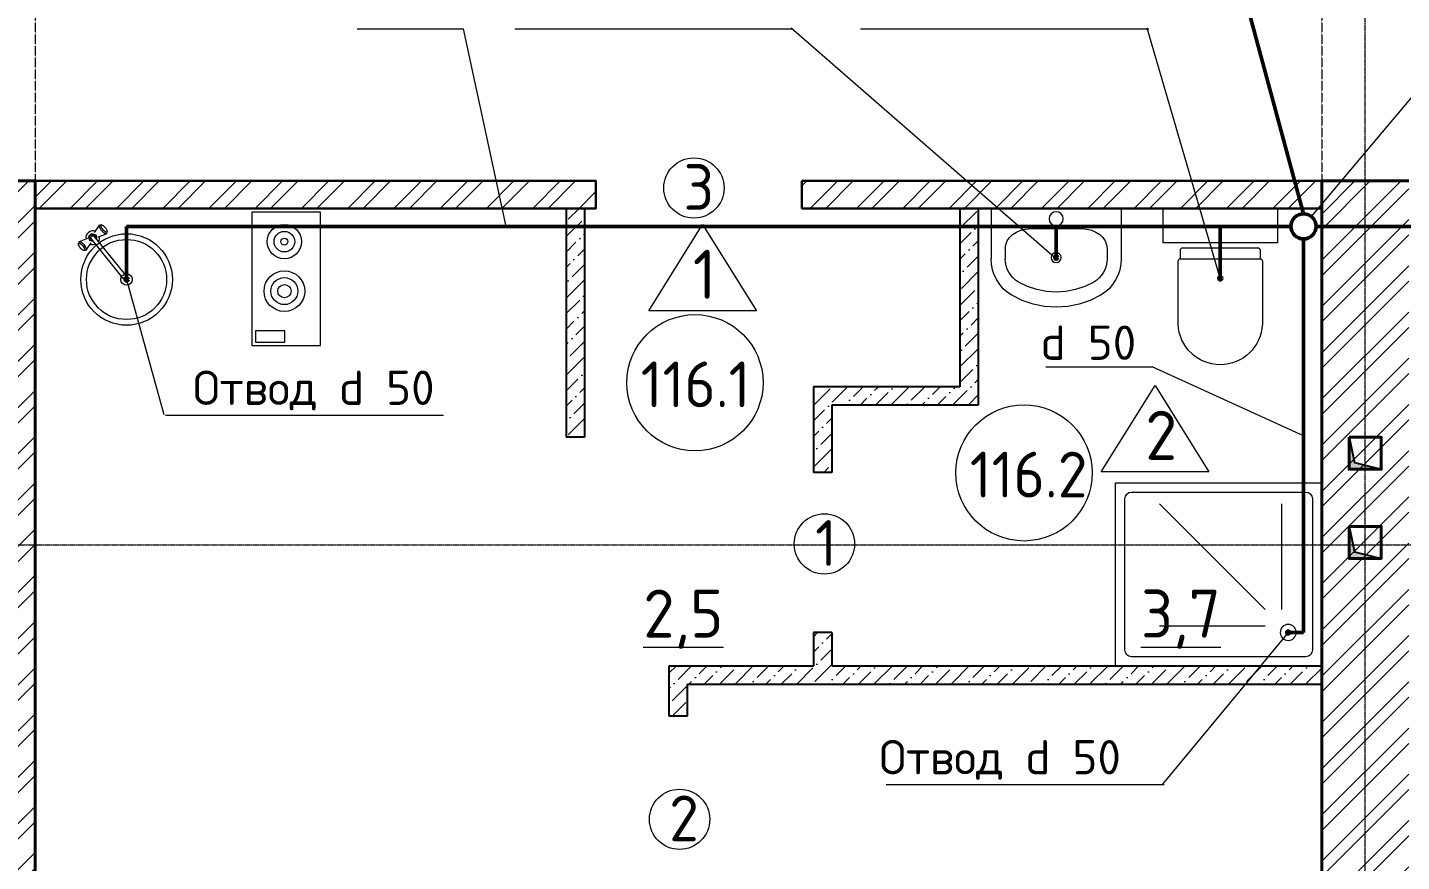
# Model space of a CAD drawing. Header units: millimetres. Extents: x 96542 to 165924, y 3859 to 52864.
# Drawn here: x 140760 to 146762, y 34015 to 37661 of the extents above; entities that cross this region are included whole.
import ezdxf

# ---------------------------------------------------------------- set-up
doc = ezdxf.new("R2010")
doc.units = ezdxf.units.MM
doc.linetypes.add('ACAD_ISO02W100', pattern=[15, 12, -3])
doc.linetypes.add('ACAD_ISO04W100', pattern=[30, 24, -3, 0, -3])
doc.layers.add('SANTEH', color=30, linetype='Continuous')
for name, color, linetype, lineweight in [('Text', 7, 'Continuous', 15), ('Ж-б_балка', 144, 'ACAD_ISO02W100', 9), ('К1', 25, 'Continuous', 50), ('Кирпич_перегородки_сущ', 46, 'Continuous', 25), ('Кирпич_стены', 56, 'Continuous', 40), ('Марк_пом', 250, 'Continuous', 15), ('Марка пола', 164, 'Continuous', 20), ('Марка_окна_двери', 166, 'Continuous', 13), ('Оборудование', 19, 'Continuous', 13), ('Оси', 136, 'ACAD_ISO04W100', 9), ('Перегородки кирпичные новые', 26, 'Continuous', 30), ('Перегородки_новые_CКЦ', 146, 'Continuous', 25), ('Площадь_текст', 198, 'Continuous', 9), ('Штрих_кирпич_план', 27, 'Continuous', 5), ('Штрих_перегородки_план_СКЦ', 116, 'Continuous', 5), ('Штрих_пл_кирп_пер_сущ', 116, 'Continuous', 5)]:
    doc.layers.add(name, color=color, linetype=linetype, lineweight=lineweight)
doc.styles.add('GOST Common_1', font='isocpeur.ttf', dxfattribs={"width": 0.95, "height": 45})
doc.styles.add('ISOCPEUR', font='isocpeur.ttf', dxfattribs={"width": 0.65})
doc.styles.add('ВАНЯ', font='isocpeur.ttf', dxfattribs={"width": 0.8, "height": 250})
doc.dimstyles.new('100', dxfattribs={"dimtxt": 250, "dimasz": 250, "dimexe": 100, "dimexo": 50, "dimgap": 100, "dimtad": 1, "dimrnd": 5, "dimdsep": 46, "dimtxsty": 'ВАНЯ', "dimblk": 'ARCHTICK', "dimcen": 9, "dimdle": 100, "dimazin": 3, "dimtfac": 1, "dimtmove": 1, "dimatfit": 3, "dimfxl": 0.18, "dimarcsym": 0})

# ---------------------------------------------------------------- blocks, each defined once
blk = doc.blocks.new('Dush')
at = {"layer": 'Оборудование'}
for p, q in [((0, -100), (-900, -100)), ((-900, -100), (-900, -900)), ((0, -900), (0, -100)), ((-860, -170), (-860, -830)), ((-70, -140), (-830, -140)), ((-40, -830), (-40, -170)), ((-725.7, -652.7), (-725.7, -191.3)), ((-652.7, -652.7), (-191.3, -191.3)), ((-652.7, -725.6), (-191.3, -725.6)), ((-900, -900), (0, -900)), ((-830, -860), (-70, -860))]:
    blk.add_line(p, q, dxfattribs=at)
blk.add_circle((-753.8, -753.8), 35, dxfattribs=at)
for centre, start, end in [((-830, -170), 90, 180), ((-70, -170), 0, 90), ((-830, -830), 180, 270), ((-70, -830), 270, 0)]:
    blk.add_arc(centre, 30, start, end, dxfattribs=at)
blk = doc.blocks.new('Basin 01_72')
for p, q in [((0, 350), (0, 171.8)), ((460, 350), (0, 350)), ((460, 350), (460, 171.8)), ((138.9, 278.2), (138.9, 278.2)), ((321.1, 278.2), (138.9, 278.2)), ((50, 207.5), (50, 171.8)), ((410, 207.5), (410, 171.8))]:
    blk.add_line(p, q)
for points in [[(138.9, 278.2), (121.6, 276.9), (104.9, 272.8), (89.5, 266.3), (76, 257.5), (65, 246.8), (56.8, 234.5), (51.7, 221.3), (50, 207.5)], [(410, 207.5), (408.3, 221.3), (403.2, 234.5), (395, 246.8), (384, 257.5), (370.5, 266.3), (355.1, 272.8), (338.4, 276.9), (321.1, 278.2)], [(0, 171.8), (1.2, 152.1), (5, 132.7), (11.1, 114.1), (19.5, 96.5), (30.1, 80.2), (42.7, 65.6), (56.9, 52.9), (72.7, 42.3)], [(50, 171.8), (50.8, 159.2), (53.2, 146.8), (57.1, 134.9), (62.5, 123.6), (69.3, 113.2), (77.3, 103.8), (86.4, 95.7), (96.5, 89)], [(363.5, 89), (373.6, 95.7), (382.7, 103.8), (390.7, 113.2), (397.5, 123.6), (402.9, 134.9), (406.8, 146.8), (409.2, 159.2), (410, 171.8)], [(387.3, 42.3), (403.1, 52.9), (417.3, 65.6), (429.9, 80.2), (440.5, 96.5), (448.9, 114.1), (455, 132.7), (458.8, 152.1), (460, 171.8)], [(96.5, 89), (128, 73.4), (161.1, 62.2), (195.3, 55.3), (230, 53), (264.7, 55.3), (298.9, 62.2), (332, 73.4), (363.5, 89)], [(72.7, 42.3), (109.8, 24), (148.8, 10.8), (189.1, 2.7), (230, 0), (270.9, 2.7), (311.2, 10.8), (350.2, 24), (387.3, 42.3)]]:
    blk.add_lwpolyline(points)
for centre, radius in [((230, 313.2), 25), ((230, 175.7), 17.5)]:
    blk.add_circle(centre, radius)
blk = doc.blocks.new('*D58')
at = {"layer": 'Defpoints', "color": 0}
for p in [(145412.7, 40252.2), (146413.2, 38490), (146152.4, 38019.2), (146413.2, 36990), (146334, 36846.4)]:
    blk.add_point(p, dxfattribs=at)
at = {"layer": 'Text', "color": 0, "lineweight": -2}
blk.add_arc((146413.2, 36553.7), 1488.6, 90, 105.13768, dxfattribs=at)
at = {"layer": 'Text', "color": 0, "insert": (146214.4, 38241.4), "char_height": 250, "attachment_point": 5, "style": 'ВАНЯ'}
blk.add_mtext('{\\H0.6x;15%%d}', dxfattribs=at)
blk = doc.blocks.new('_None')

msp = doc.modelspace()

# ---------------------------------------------------------------- hatches: boundary and pattern name
at = {"true_color": 0x000000}
h = msp.add_hatch(color=18, dxfattribs=at)
h.dxf.hatch_style = 1
h.paths.add_polyline_path([(146673.214, 35729.575), (146533.214, 35729.575), (146533.214, 35869.575), (146556.229, 35758.707)])
h = msp.add_hatch(color=18, dxfattribs=at)
h.dxf.hatch_style = 1
h.paths.add_polyline_path([(146533.214, 35479.575), (146556.229, 35368.707), (146673.214, 35339.575), (146533.214, 35339.575)])
at = {"layer": 'Штрих_кирпич_план'}
h = msp.add_hatch(dxfattribs=at)
h.set_pattern_fill('ANSI32', color=256, scale=15)
h.set_pattern_definition([(45, (128708.53, 40962.52), (-101.0279, 101.0279), []), (45, (128775.88, 40962.52), (-101.0279, 101.0279), [])])
h.paths.add_polyline_path([(128793.215, 41109.973), (128603.215, 41109.973), (128603.215, 40740.1), (128793.215, 40740.1)], flags=17)
h.paths.add_polyline_path([(128603.215, 41109.973), (128413.215, 41109.973), (128413.215, 40740.1), (128603.215, 40740.1)], flags=17)
h.paths.add_polyline_path([(137663.215, 31589.973), (137543.215, 31589.973), (137543.215, 31199.973), (137478.215, 31199.973), (137478.215, 31079.973), (137728.215, 31079.973), (137728.215, 31199.973), (137663.215, 31199.973)])
h.paths.add_polyline_path([(113673.215, 47009.959), (113423.215, 47009.974), (113423.215, 41489.973), (113673.215, 41489.973)])
h.paths.add_polyline_path([(119293.215, 47519.974), (117353.215, 47519.974), (117353.215, 47399.974), (117418.215, 47399.974), (117418.215, 47009.974), (118783.215, 47009.974), (118783.215, 46749.974), (119293.215, 46749.974)])
h.paths.add_polyline_path([(116518.215, 47399.945), (116583.215, 47399.945), (116583.215, 47519.945), (116073.215, 47519.945), (116073.215, 47399.945), (116138.215, 47399.945), (116138.215, 47009.945), (116518.215, 47009.945)])
h.paths.add_polyline_path([(115218.215, 47399.945), (115283.215, 47399.945), (115283.215, 47519.945), (114773.215, 47519.945), (114773.215, 47399.945), (114838.215, 47399.945), (114838.215, 47009.945), (115218.215, 47009.945)])
h.paths.add_polyline_path([(113918.215, 47399.945), (113983.215, 47399.945), (113983.215, 47519.945), (113343.215, 47519.974), (113343.215, 47399.974), (113408.215, 47399.974), (113408.215, 47009.974), (113918.215, 47009.945)])
h.paths.add_polyline_path([(112618.215, 47399.945), (112683.215, 47399.945), (112683.215, 47519.945), (112173.215, 47520.004), (112173.215, 47400.004), (112238.215, 47400.004), (112238.215, 47010.004), (112618.215, 47009.945)])
h.paths.add_polyline_path([(110983.215, 47009.974), (110983.215, 47519.974), (111513.215, 47519.945), (111513.215, 47399.945), (111448.215, 47399.945), (111448.215, 47009.945)])
h.paths.add_polyline_path([(110083.215, 47519.974), (107623.215, 47519.974), (107623.215, 45839.974), (107743.215, 45839.974), (107743.215, 45904.974), (108133.215, 45904.974), (108133.215, 47009.974), (110083.215, 47009.974)])
h.paths.add_polyline_path([(108133.215, 44724.974), (107743.215, 44724.974), (107743.215, 44789.974), (107623.215, 44789.974), (107623.215, 44409.974), (107743.215, 44409.974), (107743.215, 44474.974), (108133.215, 44474.974)])
h.paths.add_polyline_path([(108133.215, 43294.974), (107743.215, 43294.974), (107743.215, 43359.974), (107623.215, 43359.974), (107623.215, 42979.974), (107743.215, 42979.974), (107743.215, 43044.974), (108133.215, 43044.974)])
h.paths.add_polyline_path([(120028.215, 35909.974), (119293.215, 35909.974), (119293.215, 39559.973), (118913.215, 39559.973), (118913.215, 35654.973), (118913.215, 35079.974), (119293.215, 35079.974), (119293.215, 35399.974), (120028.215, 35399.974)])
h.paths.add_polyline_path([(119618.215, 41499.973), (119683.215, 41499.973), (119683.215, 41619.973), (119293.215, 41619.973), (119293.215, 44029.974), (119173.215, 44029.974), (119173.215, 43964.974), (118783.215, 43964.974), (118783.215, 41489.973), (112793.114, 41489.973), (112793.114, 41109.973), (118913.215, 41109.973), (118913.215, 40859.973), (119293.215, 40859.973), (119293.215, 41109.973), (119618.215, 41109.973)])
h.paths.add_polyline_path([(119293.215, 45459.974), (118783.215, 45459.974), (118783.215, 44884.974), (119173.215, 44884.974), (119173.215, 44819.974), (119293.215, 44819.974)])
h.paths.add_polyline_path([(120918.215, 41499.973), (120983.215, 41499.973), (120983.215, 41619.973), (120473.215, 41619.973), (120473.215, 41499.973), (120538.215, 41499.973), (120538.215, 41109.973), (120918.215, 41109.973)])
h.paths.add_polyline_path([(122998.215, 41499.973), (123063.215, 41499.973), (123063.215, 41619.973), (122793.215, 41619.973), (122283.215, 41619.973), (121773.215, 41619.973), (121773.215, 41499.973), (121838.215, 41499.973), (121838.215, 41109.973), (122283.215, 41109.973), (122283.215, 40859.973), (122793.215, 40859.973), (122793.215, 41109.973), (122998.215, 41109.973)])
h.paths.add_polyline_path([(124298.215, 41499.973), (124363.215, 41499.973), (124363.215, 41619.973), (123853.215, 41619.973), (123853.215, 41499.973), (123918.215, 41499.973), (123918.215, 41109.973), (124298.215, 41109.973)])
h.paths.add_polyline_path([(125988.215, 41499.973), (126053.215, 41499.973), (126053.215, 41619.973), (125153.215, 41619.973), (125153.215, 41499.973), (125218.215, 41499.973), (125218.215, 41109.973), (125988.215, 41109.973)])
h.paths.add_polyline_path([(127288.215, 41499.973), (127353.215, 41499.973), (127353.215, 41619.973), (126843.215, 41619.973), (126843.215, 41499.973), (126908.215, 41499.973), (126908.215, 41109.973), (127288.215, 41109.973)])
h.paths.add_polyline_path([(128998.215, 41499.973), (129063.215, 41499.973), (129063.215, 41619.973), (128793.215, 41619.973), (128793.215, 41999.973), (128413.215, 41999.973), (128413.215, 41619.973), (128143.215, 41619.973), (128143.215, 41499.973), (128208.215, 41499.973), (128208.215, 41109.973), (128998.215, 41109.973)])
h.paths.add_polyline_path([(130298.215, 41499.973), (130363.215, 41499.973), (130363.215, 41619.973), (129853.215, 41619.973), (129853.215, 41499.973), (129918.215, 41499.973), (129918.215, 41109.973), (130298.215, 41109.973)], flags=17)
h.paths.add_polyline_path([(133123.215, 41619.973), (131023.215, 41619.973), (131023.215, 41499.973), (131088.215, 41499.973), (131088.215, 41109.973), (133123.215, 41109.973)], flags=17)
h.paths.add_polyline_path([(134998.215, 41499.973), (135063.215, 41499.973), (135063.215, 41619.973), (134793.215, 41619.973), (134793.215, 41999.973), (134413.215, 41999.973), (134413.215, 41619.973), (134153.215, 41619.973), (134153.215, 41109.973), (134413.215, 41109.973), (134418.215, 38999.973), (128798.215, 38999.973), (128793.215, 39240.1), (128413.215, 39240.1), (128413.215, 38369.973), (128793.215, 38369.973), (128793.215, 38489.973), (134793.215, 38489.973), (134793.215, 41109.973), (134998.215, 41109.973)])
h.paths.add_polyline_path([(136298.215, 41499.973), (136363.215, 41499.973), (136363.215, 41619.973), (135853.215, 41619.973), (135853.215, 41499.973), (135918.215, 41499.973), (135918.215, 41109.973), (136298.215, 41109.973)])
h.paths.add_polyline_path([(137988.215, 41499.973), (138053.215, 41499.973), (138053.215, 41619.973), (137153.215, 41619.973), (137153.215, 41499.973), (137218.215, 41499.973), (137218.215, 41109.973), (137988.215, 41109.973)])
h.paths.add_polyline_path([(139288.215, 41499.973), (139353.215, 41499.973), (139353.215, 41619.973), (138843.215, 41619.973), (138843.215, 41499.973), (138908.215, 41499.973), (138908.215, 41109.973), (139288.215, 41109.973)])
h.paths.add_polyline_path([(140998.215, 41499.973), (141063.215, 41499.973), (141063.215, 41619.973), (140793.215, 41619.973), (140793.215, 41999.973), (140413.215, 41999.973), (140413.215, 41619.973), (140143.215, 41619.973), (140143.215, 41499.973), (140208.215, 41499.973), (140208.215, 41109.973), (140413.215, 41109.973), (140413.215, 38489.973), (140793.215, 38489.973), (140793.215, 41109.973), (140998.215, 41109.973)])
h.paths.add_polyline_path([(142298.215, 41499.973), (142363.215, 41499.973), (142363.215, 41619.973), (141853.215, 41619.973), (141853.215, 41499.973), (141918.215, 41499.973), (141918.215, 41109.973), (142298.215, 41109.973)])
h.paths.add_polyline_path([(143988.215, 41499.973), (144053.215, 41499.973), (144053.215, 41619.973), (143153.215, 41619.973), (143153.215, 41499.973), (143218.215, 41499.973), (143218.215, 41109.973), (143988.215, 41109.973)])
h.paths.add_polyline_path([(145288.215, 41499.973), (145353.215, 41499.973), (145353.215, 41619.973), (144843.215, 41619.973), (144843.215, 41499.973), (144908.215, 41499.973), (144908.215, 41109.973), (145288.215, 41109.973)])
h.paths.add_polyline_path([(146998.215, 41499.973), (147063.215, 41499.973), (147063.215, 41619.973), (146793.215, 41619.973), (146793.215, 41999.973), (146413.215, 41999.973), (146413.215, 41619.973), (146143.215, 41619.973), (146143.215, 41499.973), (146208.215, 41499.973), (146208.215, 41109.973), (146413.215, 41109.973), (146413.215, 38489.973), (146793.215, 38489.973), (146793.215, 38609.973), (146793.215, 41109.973), (146998.215, 41109.973)])
h.paths.add_polyline_path([(148298.215, 41499.973), (148363.215, 41499.973), (148363.215, 41619.973), (147853.215, 41619.973), (147853.215, 41499.973), (147918.215, 41499.973), (147918.215, 41109.973), (148298.215, 41109.973)])
h.paths.add_polyline_path([(149988.215, 41499.973), (150053.215, 41499.973), (150053.215, 41619.973), (149153.215, 41619.973), (149153.215, 41499.973), (149218.215, 41499.973), (149218.215, 41109.973), (149988.215, 41109.973)])
h.paths.add_polyline_path([(151288.215, 41499.973), (151353.215, 41499.973), (151353.215, 41619.973), (150843.215, 41619.973), (150843.215, 41499.973), (150908.215, 41499.973), (150908.215, 41109.973), (151288.215, 41109.973)])
h.paths.add_polyline_path([(152923.215, 41999.973), (152413.215, 41999.973), (152413.215, 41619.973), (152143.215, 41619.973), (152143.215, 41499.973), (152208.215, 41499.973), (152208.215, 41109.973), (152413.215, 41109.973), (152413.215, 38339.973), (152923.215, 38339.973), (152923.215, 39710.326), (154898.215, 39710.326), (154898.215, 40100.326), (154963.215, 40100.326), (154963.215, 40220.326), (152923.215, 40220.326)])
h.paths.add_polyline_path([(158733.215, 40220.326), (156663.215, 40220.326), (156663.215, 40100.326), (156728.215, 40100.326), (156728.215, 39710.326), (158223.215, 39710.326), (158223.215, 39004.974), (158613.215, 39004.974), (158613.215, 38939.974), (158733.215, 38939.974)])
h.paths.add_polyline_path([(158733.215, 37909.974), (158613.215, 37909.974), (158613.215, 37844.974), (158223.215, 37844.974), (158223.215, 36879.974), (158733.215, 36879.974)])
h.paths.add_polyline_path([(158733.215, 35589.974), (158223.215, 35589.974), (156248.215, 35589.974), (156248.215, 35199.974), (156183.215, 35199.974), (156183.215, 35079.974), (156248.215, 35079.974), (158733.215, 35079.974)])
h.paths.add_polyline_path([(154418.215, 35589.974), (152923.215, 35589.974), (152923.215, 37139.973), (152413.215, 37139.973), (152413.215, 31589.973), (152413.215, 31199.973), (152348.215, 31199.973), (152348.215, 31079.973), (152413.215, 31079.973), (152413.215, 30699.973), (152923.215, 30699.973), (152923.215, 31079.973), (152923.215, 35079.974), (154483.215, 35079.974), (154483.215, 35199.974), (154418.215, 35199.974)])
h.paths.add_polyline_path([(149728.215, 31199.973), (149663.215, 31199.973), (149663.215, 31589.973), (149543.215, 31589.973), (149543.215, 31199.973), (149478.215, 31199.973), (149478.215, 31079.973), (149728.215, 31079.973)])
h.paths.add_polyline_path([(146793.215, 31589.973), (146793.215, 36989.973), (146413.215, 36989.973), (146413.215, 31589.973), (146413.215, 31199.973), (146348.215, 31199.973), (146348.215, 31079.973), (146413.215, 31079.973), (146413.215, 30699.973), (146793.215, 30699.973), (146793.215, 31079.973), (146858.215, 31079.973), (146858.215, 31199.973), (146793.215, 31199.973)])
h.paths.add_polyline_path([(143728.215, 31199.973), (143663.215, 31199.973), (143663.215, 31589.973), (143543.215, 31589.973), (143543.215, 31199.973), (143478.215, 31199.973), (143478.215, 31079.973), (143728.215, 31079.973)])
h.paths.add_polyline_path([(140858.215, 31199.973), (140793.215, 31199.973), (140793.215, 31589.973), (140793.215, 36989.973), (140413.215, 36989.973), (140413.215, 31589.973), (140413.215, 31199.973), (140348.215, 31199.973), (140348.215, 31079.973), (140413.215, 31079.973), (140413.215, 30699.973), (140793.215, 30699.973), (140793.215, 31079.973), (140858.215, 31079.973)])
h.paths.add_polyline_path([(134793.215, 31589.973), (134793.215, 36989.973), (134413.215, 36989.973), (134413.215, 31589.973), (134413.215, 31199.973), (134348.215, 31199.973), (134348.215, 31079.973), (134413.215, 31079.973), (134413.215, 30699.973), (134793.215, 30699.973), (134793.215, 31079.973), (134858.215, 31079.973), (134858.215, 31199.973), (134793.215, 31199.973)])
h.paths.add_polyline_path([(131663.215, 31589.973), (131543.215, 31589.973), (131543.215, 31199.973), (131478.215, 31199.973), (131478.215, 31079.973), (131728.215, 31079.973), (131728.215, 31199.973), (131663.215, 31199.973)])
h.paths.add_polyline_path([(128793.215, 31589.973), (128793.215, 36399.973), (128413.215, 36399.973), (128413.215, 31589.973), (128413.215, 31199.973), (128348.215, 31199.973), (128348.215, 31079.973), (128413.215, 31079.973), (128413.215, 30699.973), (128793.215, 30699.973), (128793.215, 31079.973), (128858.215, 31079.973), (128858.215, 31199.973), (128793.215, 31199.973)])
h.paths.add_polyline_path([(128793.215, 37169.973), (128413.215, 37169.973), (128413.215, 36399.973), (128793.215, 36399.973)])
h.paths.add_polyline_path([(125663.215, 31589.973), (125543.215, 31589.973), (125543.215, 31199.973), (125478.215, 31199.973), (125478.215, 31079.973), (125728.215, 31079.973), (125728.215, 31199.973), (125663.215, 31199.973)])
h.paths.add_polyline_path([(122793.215, 34294.974), (122403.215, 34294.974), (122403.215, 34359.974), (122283.215, 34359.974), (122283.215, 34034.975), (122283.215, 31079.973), (122283.215, 30699.973), (122793.215, 30699.973), (122793.215, 31079.973), (122858.215, 31079.973), (122858.215, 31199.973), (122793.215, 31199.973), (122793.215, 31589.973)])
h.paths.add_polyline_path([(122793.215, 37251.773), (122283.215, 37251.773), (122283.215, 35909.974), (121708.215, 35909.974), (121708.215, 35399.974), (122283.215, 35399.974), (122283.215, 35149.974), (122403.215, 35149.974), (122403.215, 35214.974), (122793.215, 35214.974)])
h.paths.add_polyline_path([(122793.215, 39559.973), (122283.215, 39559.973), (122283.215, 38659.973), (122793.215, 38659.973)])
h.paths.add_polyline_path([(109926.114, 41109.973), (109926.114, 41489.973), (108133.215, 41489.973), (108133.215, 41864.974), (107743.215, 41864.974), (107743.215, 41929.974), (107623.215, 41929.974), (107623.215, 35079.974), (107623.215, 34634.973), (108133.215, 34634.973), (108133.215, 35079.974), (108133.215, 41109.973)])
at = {"layer": 'Штрих_перегородки_план_СКЦ'}
h = msp.add_hatch(dxfattribs=at)
h.set_pattern_fill('ANSI36', color=256, scale=15)
h.set_pattern_definition([(45, (30896.812, 98365.506), (25.25697, 92.608891), [119.0625, -23.8125, 0, -23.8125])])
edge = h.paths.add_edge_path()
edge.add_line((144913.215, 36869.973), (144913.215, 36009.973))
edge.add_line((144913.215, 36009.973), (144273.215, 36009.973))
edge.add_line((144273.215, 36009.973), (144273.215, 35716.07))
edge.add_line((144193.215, 35716.07), (144273.215, 35716.07))
edge.add_line((144193.215, 35716.07), (144193.215, 36089.973))
edge.add_line((144833.215, 36089.973), (144193.215, 36089.973))
edge.add_line((144833.215, 36869.973), (144833.215, 36089.973))
edge.add_line((144833.215, 36869.973), (144913.215, 36869.973))
edge = h.paths.add_edge_path()
edge.add_line((143563.215, 34869.973), (144193.215, 34869.973))
edge.add_line((144193.215, 35016.07), (144193.215, 34869.973))
edge.add_line((144193.215, 35016.07), (144273.215, 35016.07))
edge.add_line((144273.215, 35016.07), (144273.215, 34869.973))
edge.add_line((144273.215, 34869.973), (145513.215, 34869.973))
edge.add_line((145513.215, 34869.973), (146413.215, 34869.973))
edge.add_line((146413.215, 34869.973), (146413.215, 34789.973))
edge.add_line((143643.215, 34789.973), (146413.215, 34789.973))
edge.add_line((143643.215, 34649.973), (143643.215, 34789.973))
edge.add_line((143563.215, 34649.973), (143643.215, 34649.973))
edge.add_line((143563.215, 34649.973), (143563.215, 34869.973))
edge = h.paths.add_edge_path()
edge.add_line((143563.215, 33849.973), (143643.215, 33849.973))
edge.add_line((143643.215, 31589.973), (143643.215, 33849.973))
edge.add_line((143563.215, 31589.973), (143643.215, 31589.973))
edge.add_line((143563.215, 31589.973), (143563.215, 33849.973))
edge = h.paths.add_edge_path()
edge.add_line((143113.215, 36869.973), (143193.215, 36869.973))
edge.add_line((143193.215, 36869.973), (143193.215, 35869.973))
edge.add_line((143193.215, 35869.973), (143113.215, 35869.973))
edge.add_line((143113.215, 36869.973), (143113.215, 35869.973))
at = {"layer": 'Штрих_пл_кирп_пер_сущ'}
h = msp.add_hatch(dxfattribs=at)
h.set_pattern_fill('ANSI32', color=256, scale=15)
h.set_pattern_definition([(45, (30896.81, 98365.5), (-101.02788, 101.02788), []), (45, (30964.16, 98365.5), (-101.02788, 101.02788), [])])
h.paths.add_polyline_path([(136693.215, 36989.973), (134793.215, 36989.973), (134793.215, 36869.973), (136643.215, 36869.973), (136693.215, 36869.973)])
h.paths.add_polyline_path([(140413.215, 36989.973), (137493.215, 36989.973), (137493.215, 36869.973), (140413.215, 36869.973)])
h.paths.add_polyline_path([(143243.215, 36989.973), (140793.215, 36989.973), (140793.215, 36869.973), (143243.215, 36869.973)])
h.paths.add_polyline_path([(146413.215, 36989.973), (144143.215, 36989.973), (144143.215, 36869.973), (146413.215, 36869.973)])
h.paths.add_polyline_path([(149063.215, 36989.973), (146793.215, 36989.973), (146793.215, 36869.973), (149063.215, 36869.973)])
h.paths.add_polyline_path([(152413.215, 36989.973), (149963.215, 36989.973), (149963.215, 36869.973), (152413.215, 36869.973)])

# ---------------------------------------------------------------- linework, layer by layer
for points in [[(146533.214, 35869.575), (146556.229, 35758.707), (146673.214, 35729.575), (146533.214, 35729.575), (146533.214, 35869.575)], [(146533.214, 35479.575), (146556.229, 35368.707), (146673.214, 35339.575), (146533.214, 35339.575), (146533.214, 35479.575)]]:
    msp.add_lwpolyline(points)
at = {"layer": 'Text'}
for points in [[(142200.143, 37655.098), (142665.143, 37655.098)], [(142850.425, 36791.416), (142665.143, 37655.098)], [(142888.251, 37655.098), (144103.251, 37655.098)], [(145246.608, 36654.918), (144095.751, 37657.938)], [(144398.734, 37655.098), (145658.734, 37655.098)], [(145970.202, 36564.422), (145651.234, 37657.938)], [(146368.591, 36834.195), (147058.533, 37654.831)], [(141193.116, 36559.085), (141355.432, 35968.671)], [(145207.611, 36177.91), (145672.611, 36177.91)], [(146334.023, 35876.32), (145672.611, 36177.91)], [(141362.932, 35965.831), (142577.932, 35965.831)], [(146266.965, 35016.223), (145718.26, 34353.814)], [(144510.76, 34350.974), (145725.76, 34350.974)]]:
    msp.add_lwpolyline(points, dxfattribs=at)
at = {"layer": 'Ж-б_балка', "ltscale": 0.1}
for p, q in [((140793.215, 38489.973), (140793.215, 36989.973)), ((146413.215, 38489.973), (146413.215, 36989.973))]:
    msp.add_line(p, q, dxfattribs=at)
at = {"layer": 'К1'}
for p, q in [((146334.023, 36846.416), (145412.668, 40252.201)), ((146279.023, 36791.416), (141193.116, 36791.416)), ((141193.116, 36565.893), (141193.116, 36791.416)), ((145253.416, 36661.726), (145253.416, 36791.416)), ((145970.202, 36571.23), (145970.202, 36791.416)), ((146389.023, 36791.416), (152010.417, 36791.416)), ((146334.023, 36736.416), (146334.023, 35016.223)), ((146273.773, 35016.223), (146334.023, 35016.223))]:
    msp.add_line(p, q, dxfattribs=at)
for centre, radius in [((146334.023, 36791.416), 55), ((145253.416, 36654.918), 6.808), ((141193.116, 36559.085), 6.808), ((145970.202, 36564.422), 6.808), ((146266.965, 35016.223), 6.808)]:
    msp.add_circle(centre, radius, dxfattribs=at)
at = {"layer": 'Кирпич_перегородки_сущ'}
for p, q in [((140793.215, 36989.973), (143243.215, 36989.973)), ((143243.215, 36989.973), (143243.215, 36869.973)), ((144143.215, 36989.973), (146413.215, 36989.973)), ((144143.215, 36989.973), (144143.215, 36869.973)), ((140793.215, 36869.973), (143243.215, 36869.973)), ((144143.215, 36869.973), (146413.215, 36869.973))]:
    msp.add_line(p, q, dxfattribs=at)
at = {"layer": 'Кирпич_стены'}
for p, q in [((140413.215, 36989.973), (140793.215, 36989.973)), ((146413.215, 36989.973), (146793.215, 36989.973))]:
    msp.add_line(p, q, dxfattribs=at)
for points in [[(140793.215, 31589.973), (140793.215, 36989.973)], [(146413.215, 36989.973), (146413.215, 31589.973)]]:
    msp.add_lwpolyline(points, dxfattribs=at)
for points in [[(146533.215, 35869.574), (146673.215, 35869.574), (146673.215, 35729.574), (146533.215, 35729.574)], [(146533.215, 35479.574), (146673.215, 35479.574), (146673.215, 35339.574), (146533.215, 35339.574)]]:
    msp.add_lwpolyline(points, close=True, dxfattribs=at)
at = {"layer": 'Марк_пом'}
for centre in [(143675.649, 36107.977), (145113.1, 35713.531)]:
    msp.add_circle(centre, 297.524, dxfattribs=at)
at = {"layer": 'Марка пола', "ltscale": 100}
for points in [[(143709.359, 36799.302), (143944.561, 36422.588), (143474.157, 36422.588), (143709.359, 36799.302)], [(145685.425, 36095.337), (145920.627, 35718.623), (145450.223, 35718.623), (145685.425, 36095.337)]]:
    msp.add_lwpolyline(points, dxfattribs=at)
at = {"layer": 'Марка_окна_двери'}
for centre in [(143671.208, 36959.05), (144241.052, 35403.214), (143608.527, 34199.394)]:
    msp.add_circle(centre, 131.789, dxfattribs=at)
at = {"layer": 'Оборудование', "linetype": 'Continuous'}
for p, q in [((141053.532, 36763.89), (141075.176, 36796.756)), ((141073.901, 36793.866), (141075.176, 36796.756)), ((141074.599, 36789.072), (141073.901, 36793.866)), ((141075.176, 36796.756), (141078.269, 36797.394)), ((141078.269, 36797.394), (141084.653, 36797.719)), ((141081.013, 36794.778), (141082.075, 36797.187)), ((141081.595, 36790.784), (141081.013, 36794.778)), ((141083.75, 36785.685), (141081.595, 36790.784)), ((141082.075, 36797.187), (141084.653, 36797.719)), ((141084.653, 36797.719), (141088.436, 36796.309)), ((141088.436, 36796.309), (141092.967, 36793.13)), ((141092.967, 36793.13), (141097.7, 36788.563)), ((141022.26, 36738.631), (140985.576, 36724.387)), ((141028.662, 36739.262), (141028.772, 36745.166)), ((141030.577, 36733.678), (141028.662, 36739.262)), ((141028.772, 36745.166), (141030.895, 36750.675)), ((141029.65, 36739.418), (141029.754, 36744.973)), ((141031.452, 36734.161), (141029.65, 36739.418)), ((141029.754, 36744.973), (141031.752, 36750.159)), ((141034.287, 36729.085), (141030.577, 36733.678)), ((141030.895, 36750.675), (141034.774, 36755.126)), ((141034.944, 36729.839), (141031.452, 36734.161)), ((141031.752, 36750.159), (141035.402, 36754.348)), ((141034.774, 36755.126), (141039.942, 36757.981)), ((141035.402, 36754.348), (141040.266, 36757.036)), ((141035.577, 36740.349), (141035.642, 36743.821)), ((141036.704, 36737.064), (141035.577, 36740.349)), ((141035.642, 36743.821), (141036.891, 36747.062)), ((141038.886, 36734.362), (141036.704, 36737.064)), ((141036.891, 36747.062), (141039.173, 36749.68)), ((141037.553, 36740.659), (141037.605, 36743.437)), ((141038.454, 36738.031), (141037.553, 36740.659)), ((141037.605, 36743.437), (141038.604, 36746.03)), ((141168.563, 36576.945), (141038.454, 36738.031)), ((141038.604, 36746.03), (141040.429, 36748.124)), ((141041.86, 36732.569), (141038.886, 36734.362)), ((141039.173, 36749.68), (141042.212, 36751.36)), ((141039.942, 36757.981), (141045.774, 36758.898)), ((141040.266, 36757.036), (141045.755, 36757.898)), ((141040.429, 36748.124), (141042.861, 36749.468)), ((141043.054, 36732.336), (141041.86, 36732.569)), ((141042.212, 36751.36), (141045.643, 36751.899)), ((141042.861, 36749.468), (141045.606, 36749.899)), ((141045.606, 36749.899), (141048.332, 36749.366)), ((141045.643, 36751.899), (141049.051, 36751.232)), ((141045.755, 36757.898), (141051.209, 36756.831)), ((141045.774, 36758.898), (141051.568, 36757.764)), ((141048.332, 36749.366), (141050.712, 36747.932)), ((141049.051, 36751.232), (141052.026, 36749.44)), ((141050.712, 36747.932), (141180.821, 36586.846)), ((141051.209, 36756.831), (141055.968, 36753.963)), ((141051.568, 36757.764), (141056.625, 36754.717)), ((141052.026, 36749.44), (141054.208, 36746.738)), ((141054.208, 36746.738), (141055.335, 36743.453)), ((141055.335, 36743.453), (141055.312, 36742.237)), ((141055.968, 36753.963), (141059.46, 36749.64)), ((141056.625, 36754.717), (141060.335, 36750.124)), ((141059.46, 36749.64), (141061.262, 36744.384)), ((141061.158, 36738.828), (141060.159, 36736.235)), ((141060.335, 36750.124), (141062.25, 36744.539)), ((141062.139, 36738.636), (141060.874, 36735.351)), ((141061.262, 36744.384), (141061.158, 36738.828)), ((141062.25, 36744.539), (141062.139, 36738.636)), ((141068.652, 36745.17), (141105.336, 36759.415)), ((141077.185, 36782.954), (141074.599, 36789.072)), ((141081.348, 36776.248), (141077.185, 36782.954)), ((141086.586, 36769.764), (141081.348, 36776.248)), ((141087.219, 36780.097), (141083.75, 36785.685)), ((141092.266, 36764.283), (141086.586, 36769.764)), ((141091.583, 36774.693), (141087.219, 36780.097)), ((141096.317, 36770.126), (141091.583, 36774.693)), ((141097.703, 36760.468), (141092.266, 36764.283)), ((141100.848, 36766.947), (141096.317, 36770.126)), ((141097.7, 36788.563), (141102.065, 36783.159)), ((141102.242, 36758.777), (141097.703, 36760.468)), ((141104.631, 36765.537), (141100.848, 36766.947)), ((141102.065, 36783.159), (141105.534, 36777.571)), ((141105.336, 36759.415), (141102.242, 36758.777)), ((141107.209, 36766.069), (141104.631, 36765.537)), ((141106.61, 36762.305), (141105.336, 36759.415)), ((141105.534, 36777.571), (141107.689, 36772.472)), ((141106.61, 36762.305), (141108.271, 36768.478)), ((141108.271, 36768.478), (141107.209, 36766.069)), ((141107.689, 36772.472), (141108.271, 36768.478)), ((140984.301, 36721.497), (140982.641, 36715.324)), ((140982.641, 36715.324), (140983.703, 36717.732)), ((140983.223, 36711.329), (140982.641, 36715.324)), ((140985.378, 36706.231), (140983.223, 36711.329)), ((140983.703, 36717.732), (140986.281, 36718.264)), ((140984.301, 36721.497), (140985.576, 36724.387)), ((140988.847, 36700.642), (140985.378, 36706.231)), ((140985.576, 36724.387), (140988.67, 36725.025)), ((140986.281, 36718.264), (140990.064, 36716.855)), ((140988.67, 36725.025), (140993.209, 36723.334)), ((140993.212, 36695.239), (140988.847, 36700.642)), ((140990.064, 36716.855), (140994.595, 36713.675)), ((140993.209, 36723.334), (140998.646, 36719.518)), ((140997.945, 36690.672), (140993.212, 36695.239)), ((140994.595, 36713.675), (140999.328, 36709.108)), ((141002.476, 36687.492), (140997.945, 36690.672)), ((140998.646, 36719.518), (141004.326, 36714.038)), ((140999.328, 36709.108), (141003.693, 36703.704)), ((141006.259, 36686.083), (141002.476, 36687.492)), ((141003.693, 36703.704), (141007.162, 36698.116)), ((141004.326, 36714.038), (141009.564, 36707.553)), ((141008.837, 36686.615), (141006.259, 36686.083)), ((141012.643, 36686.407), (141006.259, 36686.083)), ((141007.162, 36698.116), (141009.317, 36693.017)), ((141009.899, 36689.023), (141008.837, 36686.615)), ((141009.317, 36693.017), (141009.899, 36689.023)), ((141009.564, 36707.553), (141013.726, 36700.848)), ((141015.736, 36687.046), (141012.643, 36686.407)), ((141013.726, 36700.848), (141016.313, 36694.729)), ((141037.38, 36719.911), (141015.736, 36687.046)), ((141017.011, 36689.936), (141015.736, 36687.046)), ((141016.313, 36694.729), (141017.011, 36689.936)), ((141039.344, 36726.038), (141034.287, 36729.085)), ((141039.703, 36726.971), (141034.944, 36729.839)), ((141045.138, 36724.904), (141039.344, 36726.038)), ((141045.156, 36725.904), (141039.703, 36726.971)), ((141048.616, 36725.45), (141045.138, 36724.904)), ((141047.901, 36726.335), (141045.156, 36725.904)), ((141168.483, 36574.421), (141168.563, 36576.945)), ((141169.665, 36570.879), (141168.483, 36574.421)), ((141172.003, 36567.983), (141169.665, 36570.879)), ((141175.218, 36566.083), (141172.003, 36567.983)), ((141175.208, 36565.584), (141172.003, 36567.983)), ((141178.13, 36563.856), (141175.208, 36565.584)), ((141178.92, 36565.408), (141175.218, 36566.083)), ((141181.495, 36563.242), (141178.13, 36563.856)), ((141182.663, 36566.039), (141178.92, 36565.408)), ((141180.821, 36586.846), (141183.305, 36586.393)), ((141184.898, 36563.816), (141181.495, 36563.242)), ((141185.996, 36567.9), (141182.663, 36566.039)), ((141183.305, 36586.393), (141186.519, 36584.492)), ((141187.928, 36565.508), (141184.898, 36563.816)), ((141188.517, 36570.767), (141185.996, 36567.9)), ((141186.519, 36584.492), (141188.858, 36581.597)), ((141190.219, 36568.114), (141187.928, 36565.508)), ((141189.921, 36574.293), (141188.517, 36570.767)), ((141188.858, 36581.597), (141190.04, 36578.055)), ((141190.53, 36577.96), (141188.858, 36581.597)), ((141190.04, 36578.055), (141189.921, 36574.293)), ((141191.496, 36571.32), (141190.219, 36568.114)), ((141190.53, 36577.96), (141191.604, 36574.739)), ((141191.604, 36574.739), (141191.496, 36571.32))]:
    msp.add_line(p, q, dxfattribs=at)
at = {"layer": 'Оборудование'}
for points in [[(142039.48, 36269.973), (142039.48, 36853.307), (141739.813, 36853.307), (141739.813, 36269.973)], [(146220.201, 36869.973), (146220.201, 36719.973), (145720.202, 36719.973), (145720.202, 36869.973)], [(141883.712, 36335.175), (141755.534, 36335.175), (141755.534, 36285.127), (141883.712, 36285.127)]]:
    msp.add_lwpolyline(points, close=True, dxfattribs=at)
msp.add_lwpolyline([(145786.344, 36363.879), (145786.344, 36363.879), (145786.344, 36639.905, -0.41421356), (145796.344, 36649.905), (145796.344, 36687.905, -0.41421356), (145806.344, 36697.905), (146134.059, 36697.905, -0.41421356), (146144.059, 36687.905), (146144.059, 36649.905, -0.41421356), (146154.059, 36639.905), (146154.059, 36363.879, -0.96530661)], format="xyb", close=True, dxfattribs=at)
msp.add_lwpolyline([(145796.344, 36649.905), (146144.059, 36649.905)], dxfattribs=at)
for centre, radius in [((141882.427, 36724.589), 74.962), ((141882.427, 36724.589), 44.962), ((141882.427, 36724.589), 14.962), ((141882.427, 36508.267), 88.952), ((141882.427, 36508.267), 58.952), ((141882.427, 36508.267), 28.952)]:
    msp.add_circle(centre, radius, dxfattribs=at)
at = {"layer": 'Оборудование', "linetype": 'Continuous'}
for radius in [200, 175, 25]:
    msp.add_circle((141193.116, 36559.085), radius, dxfattribs=at)
for start, end in [(66.9042408, 190.951188), (324.153022, 10.951188), (246.9042408, 293.7024069)]:
    msp.add_arc((141045.456, 36741.901), 30, start, end, dxfattribs=at)
at = {"layer": 'Оси', "ltscale": 0.3}
for p, q in [((146603.215, 28199.947), (146603.215, 41934.973)), ((101423.587, 35399.975), (152603.207, 35399.974))]:
    msp.add_line(p, q, dxfattribs=at)
at = {"layer": 'Перегородки кирпичные новые'}
msp.add_lwpolyline([(140793.215, 36989.973), (143243.215, 36989.973), (143243.215, 36869.973), (140793.215, 36869.973), (140793.215, 36989.973)], dxfattribs=at)
msp.add_lwpolyline([(144143.215, 36989.973), (146413.215, 36989.973), (146413.215, 36869.973), (144143.215, 36869.973)], close=True, dxfattribs=at)
at = {"layer": 'Перегородки_новые_CКЦ'}
for p, q in [((143113.215, 36869.973), (143113.215, 35869.973)), ((143193.215, 36869.973), (143193.215, 35869.973)), ((144833.215, 36869.973), (144833.215, 36089.973)), ((144913.215, 36869.973), (144913.215, 36009.973)), ((144193.215, 36089.973), (144193.215, 35716.07)), ((144193.215, 36089.973), (144193.215, 35716.07)), ((144833.215, 36089.973), (144193.215, 36089.973)), ((144273.215, 36009.973), (144273.215, 35716.07)), ((144913.215, 36009.973), (144273.215, 36009.973)), ((143193.215, 35869.973), (143113.215, 35869.973)), ((144273.215, 35716.07), (144193.215, 35716.07)), ((144193.215, 35016.07), (144193.215, 34869.973)), ((144273.215, 35016.07), (144193.215, 35016.07)), ((144193.215, 35016.07), (144193.215, 34869.973)), ((144273.215, 35016.07), (144273.215, 34869.973)), ((143563.215, 34649.973), (143563.215, 34869.973)), ((143563.215, 34869.973), (144193.215, 34869.973)), ((144273.215, 34869.973), (146413.215, 34869.973)), ((143643.215, 34649.973), (143643.215, 34789.973)), ((143643.215, 34789.973), (146413.215, 34789.973)), ((143643.215, 34649.973), (143563.215, 34649.973)), ((143643.215, 34649.973), (143563.215, 34649.973))]:
    msp.add_line(p, q, dxfattribs=at)

# ---------------------------------------------------------------- block references
at = {"layer": 'SANTEH', "xscale": -1}
msp.add_blockref('Dush', (145513.215, 35769.973), dxfattribs=at)
at = {"layer": 'Оборудование', "xscale": -1.234163244967839, "yscale": 1.234163244967839, "zscale": 1.234163244967839}
msp.add_blockref('Basin 01_72', (145537.273, 36438.016), dxfattribs=at)

# ---------------------------------------------------------------- texts
at = {"layer": 'Text', "style": 'ISOCPEUR'}
for s, p in [('d 50', (145185.111, 36207.91)), ('Отвод d 50', (141482.932, 36010.831)), ('Отвод d 50', (144480.76, 34395.974))]:
    msp.add_text(s, height=150, dxfattribs=at).set_placement(p)
at = {"layer": 'Марк_пом', "char_height": 200, "width": 515.56709, "attachment_point": 1, "style": 'GOST Common_1'}
for s, insert in [('116.1', (143438.84, 36200.834)), ('116.2', (144876.292, 35806.389))]:
    msp.add_mtext(s, dxfattribs=dict(at, insert=insert))
at = {"layer": 'Марка пола', "linetype": 'Continuous', "char_height": 214.493, "width": 224.8982, "attachment_point": 1, "style": 'GOST Common_1'}
for s, insert in [('1', (143666.533, 36689.108)), ('2', (145642.6, 35985.143))]:
    msp.add_mtext(s, dxfattribs=dict(at, insert=insert))
at = {"layer": 'Марка_окна_двери', "char_height": 200, "attachment_point": 1, "style": 'GOST Common_1'}
for s, insert, width in [('3', (143625.645, 37063.275), 203.37703), ('1', (144200.861, 35507.439), 389.03927), ('2', (143562.964, 34303.619), 389.03927)]:
    msp.add_mtext(s, dxfattribs=dict(at, insert=insert, width=width))
at = {"layer": 'Площадь_текст', "char_height": 210, "width": 515.56709, "attachment_point": 1, "style": 'GOST Common_1'}
for s, insert in [('{\\L2,5}', (143450.136, 35203.766)), ('{\\L3,7}', (145623.909, 35203.766))]:
    msp.add_mtext(s, dxfattribs=dict(at, insert=insert))

# ---------------------------------------------------------------- dimensions: what is measured, and where the dimension line sits
at = {"layer": 'Text'}
dim = msp.add_angular_dim_2l(base=(146413.215, 36989.973), line1=((146334.023, 36846.416), (145412.668, 40252.201)), line2=((146413.215, 38489.973), (146152.381, 38019.209)), text='{\\H0.6x;<>}', dimstyle='100', override={"dimblk1": 'None', "dimblk2": 'None', "dimsah": 1}, dxfattribs=at)
dim.commit()
dim.dimension.update_dxf_attribs({"geometry": '*D58', "text_midpoint": (146214.372, 38241.366), "dimtype": 162})

doc.saveas('drawing.dxf')
